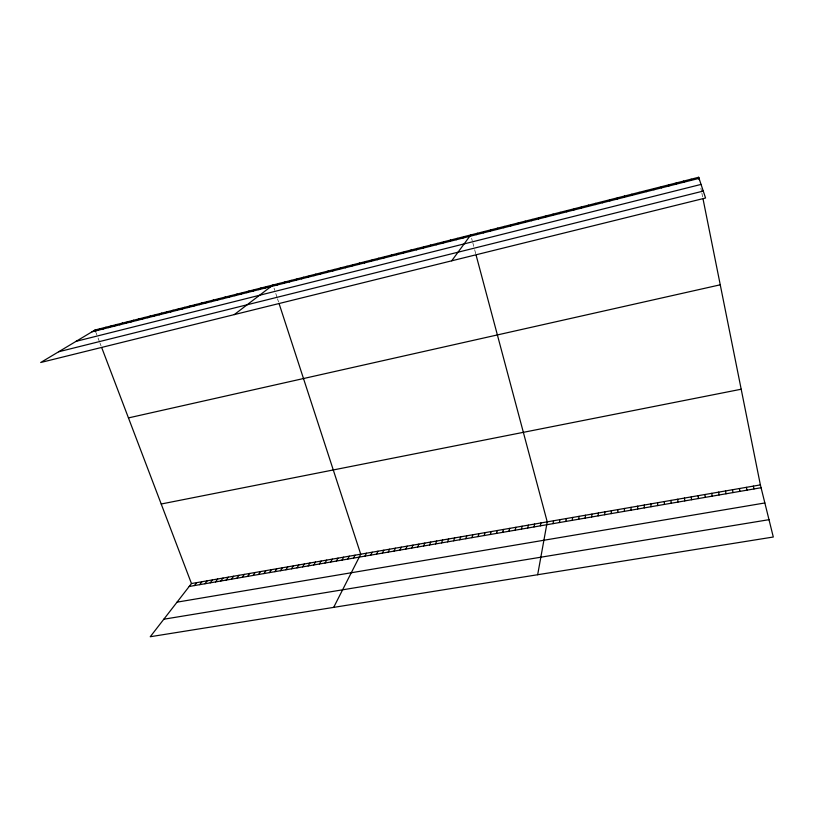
<?xml version="1.0" encoding="UTF-8"?>
<svg xmlns="http://www.w3.org/2000/svg" width="814" height="814" viewBox="0 0 814 814"><rect width="100%" height="100%" fill="white"/><g stroke="black" fill="none" stroke-linecap="round" stroke-linejoin="round"><path stroke-width="0.61" stroke-dasharray="4.07 3.05" d="M96.164 333.007L96.917 335.012M98.056 338.003L99.573 341.992M99.949 342.989L101.089 345.96M274.053 288.166L274.745 290.303M275.793 293.488L277.177 297.741M277.513 298.799L278.551 301.974M471.632 238.37L472.232 240.649M472.842 242.928L473.748 246.337M474.664 249.735L476.17 255.403M700.895 188.309L701.637 191.982M701.882 193.193L702.614 196.856"/><path stroke-width="1.22" d="M637.647 509.045L637.667 506.176M639.132 193.529L639.143 192.328M631.003 510.195L631.064 507.326M624.389 511.334L624.48 508.465M617.795 512.474L617.928 509.605M631.766 195.391L631.827 194.18M611.222 513.603L611.395 510.734M604.68 514.743L604.883 511.864M598.148 515.862L598.392 512.983M624.43 197.242L624.531 196.032M591.646 516.992L591.92 514.112M585.164 518.111L585.47 515.231M578.703 519.22L579.049 516.341M617.124 199.084L617.277 197.863M572.262 520.339L572.639 517.45M565.842 521.448L566.259 518.559M559.442 522.547L559.89 519.668M609.839 200.926L610.032 199.695M553.062 523.646L553.551 520.767M537.667 574.735L547.232 521.855L476.17 255.403M540.364 525.844L540.913 522.954M602.584 202.767L602.828 201.516M534.035 526.933L534.625 524.043M527.726 528.021L528.357 525.132M521.448 529.11L522.1 526.22M595.36 204.589L595.644 203.337M515.181 530.189L515.873 527.299M508.933 531.267L509.666 528.378M588.156 206.41L588.481 205.148M502.716 532.346L503.469 529.446M496.509 533.414L497.303 530.514M490.333 534.483L491.147 531.583M580.982 208.221L581.349 206.949M484.167 535.551L485.022 532.641M478.022 536.609L478.907 533.709M471.906 537.667L472.822 534.757M573.829 210.032L574.246 208.75M465.801 538.715L466.748 535.816M459.717 539.774L460.693 536.864M453.652 540.811L454.67 537.912M566.707 211.833L567.165 210.541M447.608 541.859L448.656 538.949M441.585 542.897L442.663 539.987M435.582 543.935L436.691 541.025M559.615 213.624L560.113 212.332M429.599 544.973L430.728 542.063M423.626 546.001L424.796 543.091M417.684 547.028L418.874 544.118M552.543 215.405L553.093 214.102M411.752 548.046L412.973 545.136M405.84 549.074L407.102 546.153M399.949 550.091L401.241 547.171M545.502 217.185L546.092 215.873M394.078 551.098L395.39 548.188M388.227 552.116L389.57 549.196M382.387 553.123L383.76 550.203M538.481 218.966L539.112 217.643M376.577 554.12L377.971 551.21M370.777 555.128L372.202 552.207M364.998 556.125L366.453 553.205M531.491 220.726L532.163 219.404M333.659 607.386L360.724 554.202L279.243 304.09M353.49 558.109L355.006 555.189M347.761 559.096L349.308 556.176M524.521 222.497L525.234 221.154M342.053 560.083L343.63 557.163M336.365 561.07L337.963 558.139M330.698 562.047L332.316 559.126M517.582 224.247L518.335 222.904M325.04 563.023L326.689 560.103M319.403 564L321.082 561.07M313.787 564.967L315.486 562.036M510.663 225.997L511.457 224.644M308.18 565.934L309.91 563.003M302.594 566.9L304.355 563.97M297.029 567.857L298.809 564.936M503.774 227.737L504.609 226.373M291.483 568.813L293.294 565.893M285.948 569.769L287.78 566.849M280.433 570.726L282.295 567.796M496.906 229.477L497.781 228.103M274.928 571.672L276.821 568.742M269.454 572.618L271.357 569.688M263.98 573.565L265.924 570.634M490.059 231.196L490.974 229.823M258.537 574.501L260.5 571.581M253.103 575.447L255.087 572.517M483.241 232.926L484.198 231.532M247.69 576.383L249.705 573.453M242.287 577.309L244.322 574.379M236.905 578.245L238.97 575.305M231.542 579.171L233.628 576.231M476.455 234.646L477.442 233.242M226.19 580.087L228.296 577.157M220.859 581.013L222.985 578.082M215.537 581.929L217.694 578.998M451.689 260.826L470.716 234.951M210.236 582.844L212.413 579.914M204.955 583.76L207.153 580.83M199.684 584.666L201.913 581.735M462.922 238.054L464 236.65M194.424 585.571L196.683 582.641M760.378 484.9L191.463 583.546L150.254 636.731L773.3 537.016L760.378 484.9L703.103 199.288M456.196 239.764L457.305 238.339M449.481 241.453L450.63 240.028M442.796 243.142L443.986 241.717M436.141 244.831L437.362 243.386M429.497 246.51L430.759 245.055M422.883 248.178L424.186 246.723M416.3 249.847L417.633 248.382M409.727 251.506L411.101 250.03M403.184 253.154L404.589 251.679M396.662 254.802L398.107 253.317M390.16 256.451L391.646 254.955M383.689 258.089L385.205 256.583M377.238 259.717L378.785 258.211M370.808 261.345L372.395 259.829M364.397 262.963L366.015 261.436M358.018 264.57L359.666 263.044M351.648 266.178L353.337 264.652M345.309 267.786L347.029 266.249M338.99 269.383L340.751 267.837M332.692 270.97L334.483 269.424M326.414 272.558L328.246 271.001M320.167 274.135L322.018 272.578M313.929 275.712L315.822 274.145M307.723 277.279L309.646 275.702M301.536 278.846L303.49 277.259M295.37 280.403L297.354 278.815M289.214 281.959L291.239 280.362M283.089 283.506L285.144 281.909M276.984 285.053L279.07 283.445M234.279 314.611L273.016 284.971M264.835 288.125L266.982 286.497M258.791 289.652L260.968 288.024M252.778 291.168L254.975 289.54M246.774 292.684L249.003 291.046M240.791 294.2L243.05 292.552M234.829 295.706L237.118 294.058M228.887 297.212L231.207 295.553M222.965 298.707L225.315 297.039M217.063 300.193L219.444 298.524M211.182 301.679L213.594 300.01M205.311 303.164L207.753 301.485M199.471 304.639L201.943 302.961M193.651 306.115L196.143 304.426M187.841 307.58L190.374 305.881M182.061 309.045L184.615 307.346M176.292 310.5L178.877 308.791M170.543 311.955L173.158 310.236M164.815 313.4L167.46 311.681M159.106 314.845L161.772 313.125M153.419 316.28L156.115 314.55M147.751 317.714L150.468 315.985M142.094 319.139L144.841 317.409M136.457 320.563L139.235 318.823M130.851 321.988L133.638 320.238M125.244 323.402L128.073 321.652M119.668 324.806L122.517 323.056M114.113 326.221L116.982 324.45M108.567 327.615L111.467 325.854M103.042 329.009L105.962 327.238M97.538 330.403L100.478 328.632M95.014 330.016L40.7 362.505L705.565 198.006L698.687 177.269L95.014 330.016L95.777 332.01M92.043 331.797L699.053 178.378M76.099 341.331L701.047 184.412M58.669 351.76L703.255 191.066M128.459 417.908L720.248 284.808M161.203 504.008L741.198 389.224M189.194 586.477L761.08 487.728M177.045 602.157L764.855 502.96M163.818 619.22L769.006 519.678M101.842 347.954L191.463 583.546M691.147 179.172L691.462 180.301M683.628 181.074L683.902 182.214M753.357 486.121L754.018 488.949M746.367 487.332L746.987 490.17M739.397 488.542L739.977 491.381M698.687 177.269L699.175 179.721M676.149 182.967L676.373 184.117M732.458 489.743L732.987 492.582M725.528 490.944L726.027 493.783M718.63 492.134L719.088 494.983M668.691 184.859L668.864 186.009M711.762 493.335L712.169 496.184M704.904 494.515L705.28 497.364M698.076 495.706L698.412 498.555M661.263 186.732L661.395 187.902M691.279 496.886L691.564 499.735M684.493 498.056L684.747 500.915M677.736 499.226L677.95 502.085M653.866 188.604L653.947 189.784M671.001 500.396L671.174 503.256M664.285 501.566L664.417 504.426M657.6 502.726L657.692 505.586M646.489 190.476L646.519 191.656M650.935 503.876L650.986 506.746M644.291 505.026L644.301 507.895"/></g></svg>
